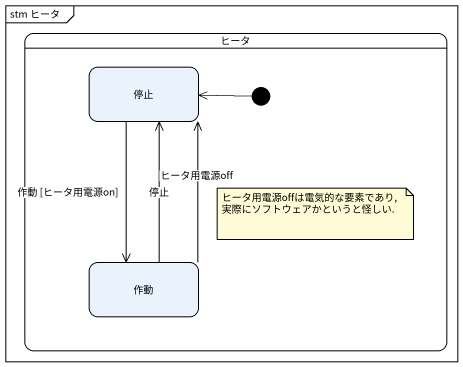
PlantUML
@startuml
mainframe stm ヒータ
hide empty description
state ヒータ {
  state 停止
  state 作動
  [*] -left-> 停止
}
停止 --> 作動 : 作動 [ヒータ用電源on]
作動 -up-> 停止 : 停止
作動 -up-> 停止 : ヒータ用電源off
note as N1
  ヒータ用電源offは電気的な要素であり,
  実際にソフトウェアかというと怪しい.
end note
@enduml
